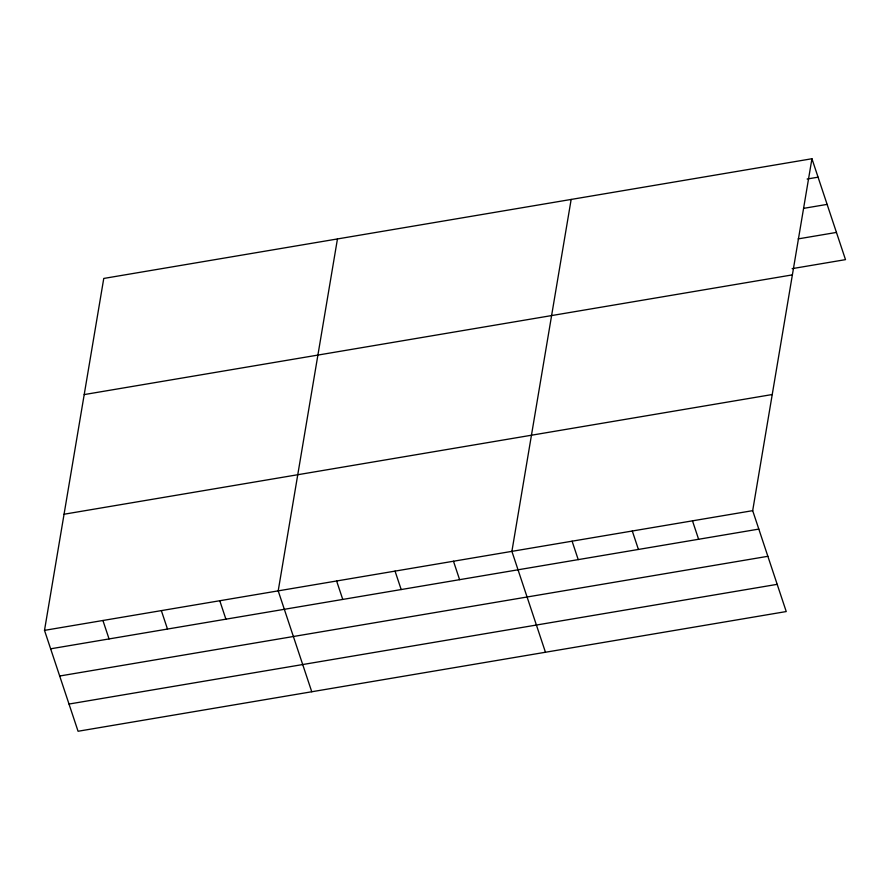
<?xml version="1.0" encoding="UTF-8"?>
<svg xmlns="http://www.w3.org/2000/svg" width="890" height="890" viewBox="0 0 890 890"><rect width="100%" height="100%" fill="white"/><g stroke="black" fill="none" stroke-linecap="round" stroke-linejoin="round"><path stroke-width="1.33" d="M811.936 158.743L752.684 510.66L786.237 611.552L78.064 731.257L44.5 630.365L103.763 278.448L811.936 158.743L845.5 259.635L792.144 268.647M337.455 238.943L278.203 590.86L311.756 691.752M571.158 199.438L511.895 551.366L545.459 652.259M807.13 179.023L818.066 177.177M803.87 208.316L827.122 204.388M798.141 238.898L836.444 232.423M84.205 394.582L792.378 274.877M64.058 514.231L772.231 394.526M44.5 630.365L752.684 510.66M50.63 648.81L758.814 529.094M59.686 676.011L767.859 556.306M69.008 704.046L777.193 584.341M692.487 520.839L698.617 539.273M632.289 531.007L638.419 549.453M572.092 541.187L578.222 559.621M453.477 561.234L459.607 579.679M395.049 571.113L401.179 589.547M336.62 580.992L342.761 599.426M219.774 600.739L225.904 619.173M161.346 610.618L167.487 629.052M102.928 620.497L109.058 638.931"/></g></svg>
